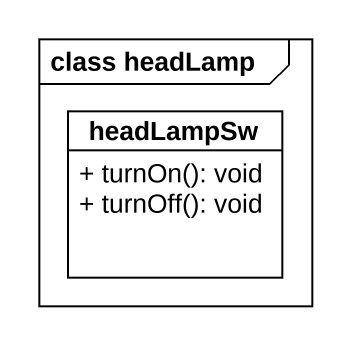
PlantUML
@startuml
mainframe class headLamp
hide circle
hide empty members
skinparam classAttributeIconSize 0
class headLampSw {
  + turnOn(): void
  + turnOff(): void
}
@enduml
